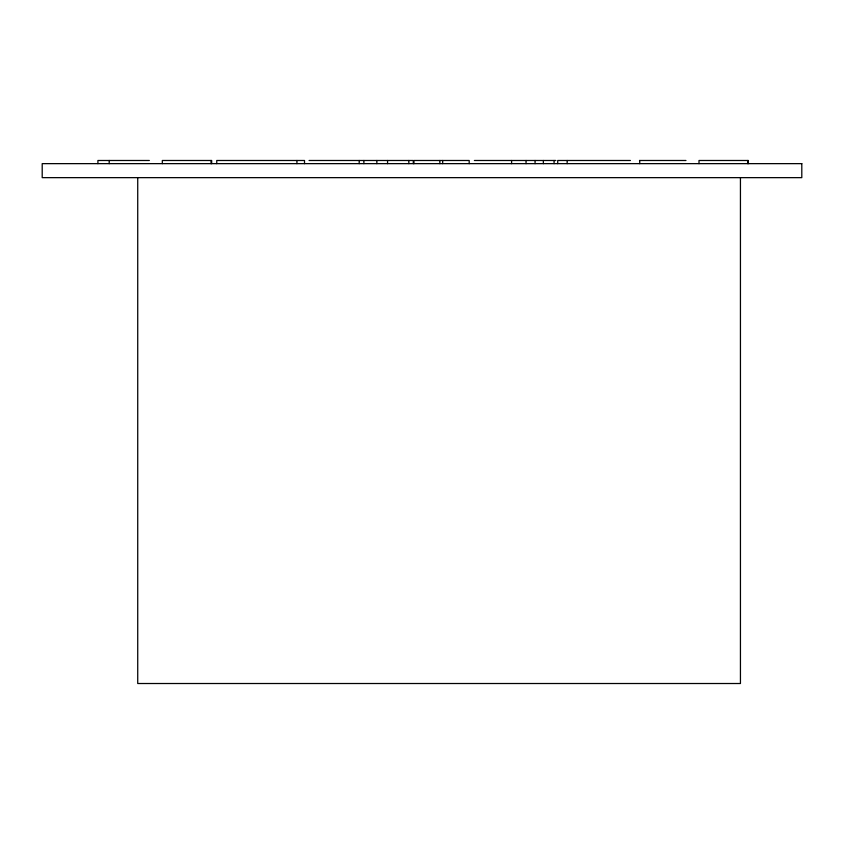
<?xml version="1.0" encoding="UTF-8"?>
<svg xmlns="http://www.w3.org/2000/svg" width="844" height="844" viewBox="0 0 844 844"><rect width="100%" height="100%" fill="white"/><g stroke="black" fill="none" stroke-linecap="round" stroke-linejoin="round"><path stroke-width="1.27" d="M149.346 160.487L97.915 160.487L97.915 163.641M309.052 160.487L413.286 160.487L413.286 163.641M474.37 160.487L555.879 160.487M630.415 160.487L557.715 160.487L557.715 163.641M639.499 160.487L685.972 160.487M748.354 163.641L748.354 160.487L699.001 160.487L699.001 163.641M747.731 160.487L747.731 163.641M740.441 177.651L740.441 683.513L137.73 683.513L137.73 177.651M639.72 160.487L639.72 163.641M567.157 160.487L567.157 163.641M554.075 160.487L554.075 163.641M543.357 160.487L543.357 163.641M535.064 160.487L535.064 163.641M526.044 160.487L526.044 163.641M511.601 160.487L511.601 163.641M469.19 163.641L469.19 160.487L413.961 160.487L413.961 163.641M442.678 160.487L442.678 163.641M439.851 160.487L439.851 163.641M408.834 160.487L408.834 163.641M387.565 160.487L387.565 163.641M376.857 160.487L376.857 163.641M363.88 160.487L363.88 163.641M359.196 160.487L359.196 163.641M304.515 163.641L304.515 160.487L216.75 160.487L216.75 163.641M296.93 160.487L296.93 163.641M211.675 163.641L211.675 160.487L162.322 160.487L162.322 163.641M211.053 160.487L211.053 163.641M109.192 160.487L109.192 163.641M801.8 163.641L42.2 163.641L42.2 177.651L801.8 177.651L801.8 163.641"/></g></svg>
